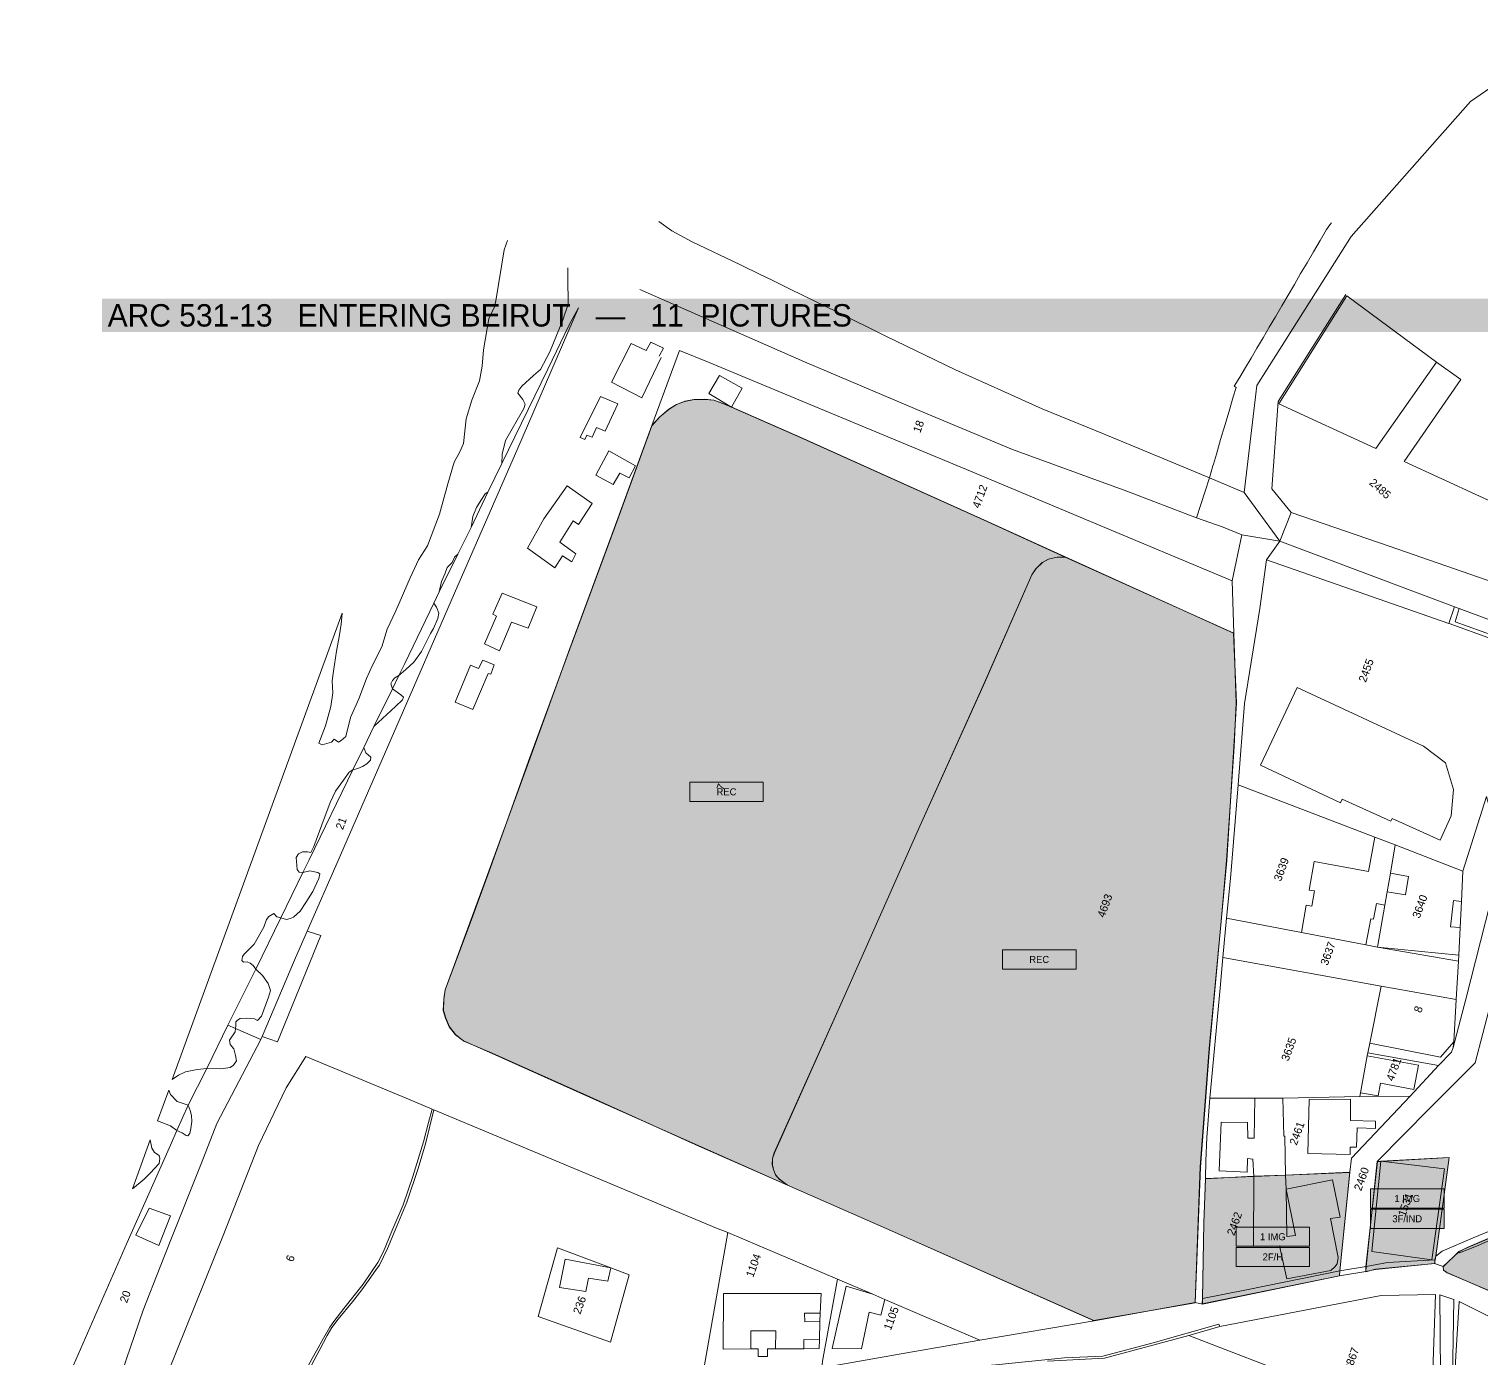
# Model space of a CAD drawing. Header units: metres. Extents: x -334141 to -333355, y -28195 to -27441.
# Drawn here: x -334071.4 to -333844.4, y -27652.5 to -27444.8 of the extents above; entities that cross this region are included whole.
import ezdxf
from ezdxf.enums import TextEntityAlignment as Align

# ---------------------------------------------------------------- set-up
doc = ezdxf.new("R2010")
doc.units = ezdxf.units.M
for name, color, linetype, lineweight, true_color in [('EB-11-PICTURES-PARCEL-INDUSTRIAL', 7, 'CONTINUOUS', 18, 0x2b3529), ('EB-11-PICTURES-PARCEL-MULTIPLE', 7, 'CONTINUOUS', 18, 0x4a5a46), ('EB-11-PICTURES-PARCEL-RESIDENTIAL', 7, 'CONTINUOUS', 18, 0x4a5a46), ('EB-11-PICTURES-SCREENSHOT-COUNT', 7, 'CONTINUOUS', 18, 0x4a5a46), ('EB-11-PICTURES-TAG-INDUSTRIAL', 7, 'CONTINUOUS', 18, 0x2b3529), ('EB-11-PICTURES-TAG-RECORDED', 7, 'CONTINUOUS', 18, 0x4a5a46), ('EB-11-PICTURES-TAG-RESIDENTIAL', 7, 'CONTINUOUS', 18, 0x4a5a46), ('EB-BASE-DIVIDING', 7, 'CONTINUOUS', 18, 0xc8bcac), ('EB-BASE-EASEMENTS', 7, 'CONTINUOUS', 18, 0x71806b), ('EB-BASE-ENCROACHED', 7, 'CONTINUOUS', 18, 0x725d47), ('EB-BASE-PARCEL-NUMBERS', 7, 'CONTINUOUS', 9, 0x8a8d90), ('EB-BASE-PARCELS', 7, 'CONTINUOUS', 18, 0x8a8d90), ('EB-BASE-SECTIONS', 7, 'CONTINUOUS', 9, 0xded8cf), ('EB-BASE-SHEETS', 7, 'CONTINUOUS', 9, 0xded8cf), ('EB-BASE-STRUCTURES', 7, 'CONTINUOUS', 18, 0x4e504d), ('EB-TITLE', 7, 'CONTINUOUS', 25, 0x151515)]:
    doc.layers.add(name, color=color, linetype=linetype, lineweight=lineweight, true_color=true_color)
doc.styles.add('OD-INTER', font='Inter.ttf')

msp = doc.modelspace()

# ---------------------------------------------------------------- hatches: boundary and pattern name
at = {"layer": 'EB-11-PICTURES-PARCEL-INDUSTRIAL', "transparency": 33554656}
for points in [[(-333802.46, -27658.63), (-333818.4, -27651.3), (-333823.33, -27649.13), (-333823.55, -27650.12), (-333824.55, -27649.75), (-333838.15, -27644.05), (-333849.91, -27638.98), (-333850.45, -27638.62), (-333850.52, -27638.07), (-333848.03, -27635.71), (-333846.81, -27635.09), (-333840.42, -27632.43), (-333837.79, -27631.3), (-333823.32, -27625.26), (-333820.4, -27624.03), (-333811.01, -27620.03), (-333802.83, -27616.66), (-333801.04, -27615.61), (-333799.89, -27614.54), (-333798.31, -27611.71), (-333797.39, -27609.41), (-333796.25, -27606.01), (-333793.77, -27595.89), (-333791.3, -27586.21), (-333787.1, -27569.7), (-333785.81, -27564.64), (-333781.58, -27560.02), (-333765.9, -27569.56), (-333750.13, -27579.33), (-333733.37, -27589.69), (-333714.62, -27601.35), (-333719.57, -27605.06), (-333721.48, -27606.77), (-333723.3, -27608.59), (-333738.33, -27622.71), (-333760.56, -27644.02), (-333783.27, -27665.64), (-333802.46, -27658.63)], [(-333860.78, -27621.61), (-333860.22, -27621.63), (-333849.55, -27621.01), (-333851.67, -27636.36), (-333851.78, -27637.02), (-333851.8, -27637.58), (-333861.09, -27638.47), (-333862.59, -27638.86), (-333862.56, -27638.09), (-333860.78, -27621.61)]]:
    msp.add_hatch(color=256, dxfattribs=at).paths.add_polyline_path(points)
at = {"layer": 'EB-11-PICTURES-PARCEL-MULTIPLE', "transparency": 33554656}
for points in [[(-333961.6, -27503.82), (-333950.93, -27508.52), (-333921.68, -27521.66), (-333909.56, -27527.19), (-333910.77, -27527.26), (-333912.17, -27527.54), (-333913.11, -27528.07), (-333914.07, -27529.03), (-333914.75, -27530.01), (-333922.3, -27547.17), (-333932.25, -27569.24), (-333944.12, -27596.02), (-333954.97, -27620.28), (-333955.28, -27621.16), (-333955.32, -27622.15), (-333955.07, -27623.05), (-333954.73, -27623.84), (-333954.19, -27624.41), (-333952.93, -27625.35), (-333966.78, -27619.2), (-333983.83, -27611.6), (-333999.04, -27604.74), (-334003.51, -27602.8), (-334004.78, -27601.87), (-334005.75, -27600.61), (-334006.35, -27599.26), (-334006.68, -27598.03), (-334006.61, -27596.25), (-334006.38, -27594.82), (-334002.49, -27584.41), (-333999.52, -27576.3), (-333993.15, -27558.54), (-333986.91, -27541.56), (-333979.95, -27522.71), (-333974.1, -27506.71), (-333972.85, -27505.31), (-333971.42, -27504.14), (-333970.28, -27503.4), (-333968.97, -27502.89), (-333967.48, -27502.61), (-333965.81, -27502.56), (-333964.43, -27502.72), (-333963.15, -27503.21), (-333961.6, -27503.82)], [(-333910.77, -27527.26), (-333909.56, -27527.19), (-333883.23, -27539.11), (-333882.78, -27550.01), (-333883.21, -27556.87), (-333884.3, -27574.6), (-333885.19, -27584.11), (-333887, -27603.92), (-333888.4, -27622.52), (-333889.24, -27643.69), (-333905.07, -27646.46), (-333937.52, -27632.11), (-333952.93, -27625.35), (-333954.19, -27624.41), (-333954.73, -27623.84), (-333955.07, -27623.05), (-333955.32, -27622.15), (-333955.28, -27621.16), (-333954.97, -27620.28), (-333944.12, -27596.02), (-333932.25, -27569.24), (-333922.3, -27547.17), (-333914.75, -27530.01), (-333914.07, -27529.03), (-333913.11, -27528.07), (-333912.17, -27527.54), (-333910.77, -27527.26)]]:
    msp.add_hatch(color=256, dxfattribs=at).paths.add_polyline_path(points)
at = {"layer": 'EB-11-PICTURES-PARCEL-RESIDENTIAL', "transparency": 33554656}
msp.add_hatch(color=256, dxfattribs=at).paths.add_polyline_path([(-333875.11, -27623.77), (-333865.09, -27623.34), (-333866.66, -27638.72), (-333866.68, -27639.49), (-333888.13, -27643.84), (-333888.1, -27643.07), (-333887.87, -27631.2), (-333887.63, -27624.32), (-333880.11, -27623.92), (-333875.11, -27623.77)])
at = {"layer": 'EB-11-PICTURES-SCREENSHOT-COUNT', "transparency": 33554687}
for points in [[(-333861.86, -27628.91), (-333850.36, -27628.91), (-333850.36, -27625.91), (-333861.86, -27625.91)], [(-333882.86, -27634.88), (-333871.36, -27634.88), (-333871.36, -27631.88), (-333882.86, -27631.88)]]:
    msp.add_hatch(color=256, dxfattribs=at).paths.add_polyline_path(points)
at = {"layer": 'EB-11-PICTURES-TAG-INDUSTRIAL', "transparency": 33554687}
msp.add_hatch(color=256, dxfattribs=at).paths.add_polyline_path([(-333861.86, -27632.07), (-333850.36, -27632.07), (-333850.36, -27629.07), (-333861.86, -27629.07)])
at = {"layer": 'EB-11-PICTURES-TAG-RECORDED', "transparency": 33554687}
for points in [[(-333968.2, -27565.39), (-333956.7, -27565.39), (-333956.7, -27562.39), (-333968.2, -27562.39)], [(-333919.35, -27591.57), (-333907.85, -27591.57), (-333907.85, -27588.57), (-333919.35, -27588.57)]]:
    msp.add_hatch(color=256, dxfattribs=at).paths.add_polyline_path(points)
at = {"layer": 'EB-11-PICTURES-TAG-RESIDENTIAL', "transparency": 33554687}
msp.add_hatch(color=256, dxfattribs=at).paths.add_polyline_path([(-333882.86, -27638.04), (-333871.36, -27638.04), (-333871.36, -27635.04), (-333882.86, -27635.04)])

# ---------------------------------------------------------------- linework, layer by layer
at = {"layer": 'EB-11-PICTURES-PARCEL-INDUSTRIAL'}
msp.add_lwpolyline([(-333860.78, -27621.61), (-333860.22, -27621.63), (-333849.55, -27621.01), (-333851.67, -27636.36), (-333851.78, -27637.02), (-333851.8, -27637.58), (-333861.09, -27638.47), (-333862.59, -27638.86), (-333862.56, -27638.09), (-333860.78, -27621.61)], close=True, dxfattribs=at)
msp.add_lwpolyline([(-333838.15, -27644.05), (-333849.91, -27638.98), (-333850.45, -27638.62), (-333850.52, -27638.07), (-333848.03, -27635.71), (-333846.81, -27635.09), (-333840.42, -27632.43)], dxfattribs=at)
at = {"layer": 'EB-11-PICTURES-PARCEL-MULTIPLE'}
for points in [[(-333961.6, -27503.82), (-333950.93, -27508.52), (-333921.68, -27521.66), (-333909.56, -27527.19), (-333910.77, -27527.26), (-333912.17, -27527.54), (-333913.11, -27528.07), (-333914.07, -27529.03), (-333914.75, -27530.01), (-333922.3, -27547.17), (-333932.25, -27569.24), (-333944.12, -27596.02), (-333954.97, -27620.28), (-333955.28, -27621.16), (-333955.32, -27622.15), (-333955.07, -27623.05), (-333954.73, -27623.84), (-333954.19, -27624.41), (-333952.93, -27625.35), (-333966.78, -27619.2), (-333983.83, -27611.6), (-333999.04, -27604.74), (-334003.51, -27602.8), (-334004.78, -27601.87), (-334005.75, -27600.61), (-334006.35, -27599.26), (-334006.68, -27598.03), (-334006.61, -27596.25), (-334006.38, -27594.82), (-334002.49, -27584.41), (-333999.52, -27576.3), (-333993.15, -27558.54), (-333986.91, -27541.56), (-333979.95, -27522.71), (-333974.1, -27506.71), (-333972.85, -27505.31), (-333971.42, -27504.14), (-333970.28, -27503.4), (-333968.97, -27502.89), (-333967.48, -27502.61), (-333965.81, -27502.56), (-333964.43, -27502.72), (-333963.15, -27503.21), (-333961.6, -27503.82)], [(-333910.77, -27527.26), (-333909.56, -27527.19), (-333883.23, -27539.11), (-333882.78, -27550.01), (-333883.21, -27556.87), (-333884.3, -27574.6), (-333885.19, -27584.11), (-333887, -27603.92), (-333888.4, -27622.52), (-333889.24, -27643.69), (-333905.07, -27646.46), (-333937.52, -27632.11), (-333952.93, -27625.35), (-333954.19, -27624.41), (-333954.73, -27623.84), (-333955.07, -27623.05), (-333955.32, -27622.15), (-333955.28, -27621.16), (-333954.97, -27620.28), (-333944.12, -27596.02), (-333932.25, -27569.24), (-333922.3, -27547.17), (-333914.75, -27530.01), (-333914.07, -27529.03), (-333913.11, -27528.07), (-333912.17, -27527.54), (-333910.77, -27527.26)]]:
    msp.add_lwpolyline(points, close=True, dxfattribs=at)
at = {"layer": 'EB-11-PICTURES-PARCEL-RESIDENTIAL'}
msp.add_lwpolyline([(-333875.11, -27623.77), (-333865.09, -27623.34), (-333866.66, -27638.72), (-333866.68, -27639.49), (-333888.13, -27643.84), (-333888.1, -27643.07), (-333887.87, -27631.2), (-333887.63, -27624.32), (-333880.11, -27623.92), (-333875.11, -27623.77)], close=True, dxfattribs=at)
at = {"layer": 'EB-11-PICTURES-SCREENSHOT-COUNT'}
for points in [[(-333861.86, -27628.91), (-333850.36, -27628.91), (-333850.36, -27625.91), (-333861.86, -27625.91)], [(-333882.86, -27634.88), (-333871.36, -27634.88), (-333871.36, -27631.88), (-333882.86, -27631.88)]]:
    msp.add_lwpolyline(points, close=True, dxfattribs=at)
at = {"layer": 'EB-11-PICTURES-TAG-INDUSTRIAL'}
msp.add_lwpolyline([(-333861.86, -27632.07), (-333850.36, -27632.07), (-333850.36, -27629.07), (-333861.86, -27629.07)], close=True, dxfattribs=at)
at = {"layer": 'EB-11-PICTURES-TAG-RECORDED'}
for points in [[(-333968.2, -27565.39), (-333956.7, -27565.39), (-333956.7, -27562.39), (-333968.2, -27562.39)], [(-333919.35, -27591.57), (-333907.85, -27591.57), (-333907.85, -27588.57), (-333919.35, -27588.57)]]:
    msp.add_lwpolyline(points, close=True, dxfattribs=at)
at = {"layer": 'EB-11-PICTURES-TAG-RESIDENTIAL'}
msp.add_lwpolyline([(-333882.86, -27638.04), (-333871.36, -27638.04), (-333871.36, -27635.04), (-333882.86, -27635.04)], close=True, dxfattribs=at)
at = {"layer": 'EB-BASE-DIVIDING'}
for points in [[(-334043.62, -27607.09), (-334045.11, -27607.25), (-334046.95, -27607.64), (-334048.05, -27608.14), (-334049.05, -27608.83), (-334022.47, -27536), (-334022.63, -27537.69), (-334022.93, -27539.68), (-334023.39, -27541.94), (-334023.85, -27545.05), (-334024.04, -27546.54), (-334023.93, -27548.42), (-334024.23, -27550.56), (-334025.11, -27553.56), (-334026.11, -27556.31), (-334025.61, -27556.54), (-334024.16, -27556.12), (-334023.74, -27555.66), (-334023.05, -27556.16), (-334022.66, -27555.89), (-334021.93, -27555.24), (-334021.19, -27552.29), (-334019.87, -27549.38), (-334018.66, -27546.19), (-334017.74, -27544.09), (-334016.31, -27541.25), (-334015.46, -27538.49), (-334014.1, -27535.62), (-334011.86, -27530.48), (-334010.54, -27527.64), (-334009.16, -27525.46), (-334007.27, -27520.51), (-334005.98, -27515.76), (-334005.01, -27512.39), (-334004.11, -27510.78), (-334003.53, -27509.47), (-334003.11, -27505.64), (-334002.21, -27502.73), (-334001.04, -27499.7), (-334000.59, -27497.4), (-334000.43, -27494.87), (-333999.57, -27490), (-333998.67, -27488.12), (-333998.49, -27487.19), (-333997.2, -27479.24), (-333996.63, -27477.77)], [(-333987.23, -27482.04), (-333987.21, -27483.56), (-333987.16, -27487.76), (-333987.75, -27489.41), (-333987.94, -27490.06), (-333990.05, -27495.19), (-333991.48, -27497.95), (-333992.57, -27498.88), (-333994.43, -27500.54), (-333994.88, -27501.15), (-333995.03, -27501.6), (-333994.25, -27502.6), (-333993.9, -27503.34), (-333994.09, -27504.01), (-333996.96, -27509.01), (-333997.5, -27511.16), (-333997.52, -27512.62)], [(-333999.72, -27517.08), (-334000.13, -27517.35), (-334000.84, -27518.38), (-334001.48, -27519.5), (-334002.09, -27520.91), (-334002.35, -27522.58)], [(-333876.04, -27524.75), (-333881.93, -27523.75)], [(-334004.41, -27526.75), (-334004.94, -27527.23), (-334005.29, -27528.09), (-334006.09, -27528.86), (-334006.38, -27529.76), (-334006.96, -27531.04), (-334007.34, -27532.66)], [(-334013.62, -27545.74), (-334014.23, -27546.11), (-334014.64, -27546.5), (-334014.9, -27547.04), (-334014.64, -27547.83)], [(-334020.84, -27560.44), (-334021.37, -27560.83), (-334022.27, -27562.08), (-334023.52, -27563.78), (-334024.36, -27565.58), (-334025.68, -27569.07), (-334026.91, -27572.44), (-334027.36, -27573.35), (-334027.91, -27573.26), (-334028.7, -27573.24), (-334029.28, -27573.56), (-334029.65, -27574.15), (-334029.63, -27574.78), (-334029.53, -27576), (-334029.19, -27576.46), (-334028.61, -27576.49)], [(-334032.05, -27583.58), (-334032.68, -27583.4), (-334033.16, -27582.89), (-334033.96, -27583.34), (-334034.31, -27583.82), (-334034.74, -27585.04), (-334036.22, -27587.7), (-334037.79, -27589.24), (-334038.03, -27589.63), (-334038.16, -27590.24), (-334037.9, -27590.52), (-334037.32, -27590.46), (-334036.84, -27590.65), (-334036.36, -27591.01), (-334035.95, -27591.6)], [(-334046.53, -27612.84), (-334048.23, -27612.25), (-334049.28, -27611.16), (-334049.55, -27610.5), (-334051.31, -27615.26), (-334049.28, -27616.08), (-334048.29, -27616.77)], [(-334052.2, -27619.57), (-334051.78, -27620.23), (-334051.09, -27620.71), (-334050.95, -27621.18), (-334051.09, -27621.94), (-334052.46, -27623.43), (-334053.4, -27624.37), (-334055.22, -27625.89), (-334052.49, -27618.24)], [(-334052.49, -27618.24), (-334052.2, -27619.57)], [(-333851.83, -27637.55), (-333850.51, -27638.03)], [(-333889.24, -27643.64), (-333888.1, -27643.89)], [(-333849.25, -27665.23), (-333848.94, -27649.6), (-333848.81, -27643.19), (-333851.02, -27642.47), (-333850.91, -27654.86), (-333851.16, -27670.54), (-333851.08, -27679.91), (-333851.22, -27690.12), (-333851.19, -27693.47), (-333852.43, -27702.57), (-333853.86, -27712.87), (-333854.28, -27715.71), (-333854.31, -27716.57), (-333854.07, -27718.33), (-333854.1, -27721.02), (-333855.71, -27722.41)], [(-333922.86, -27649.54), (-333905.03, -27646.51)], [(-333885.38, -27647.42), (-333885.55, -27647.05), (-333895.82, -27649.95), (-333903.64, -27652.05), (-333909.64, -27652.28), (-333920.4, -27653.41), (-333927.22, -27653.92), (-333937.75, -27655.88), (-333951.78, -27658.59), (-333962.28, -27660.46), (-333967.75, -27661.87), (-333972.51, -27663.36), (-333973.68, -27663.83), (-333974.52, -27664.29), (-333974.31, -27664.67)], [(-333890.21, -27648.8), (-333903.39, -27652.36), (-333912.3, -27652.82)]]:
    msp.add_lwpolyline(points, dxfattribs=at)
at = {"layer": 'EB-BASE-EASEMENTS'}
for points in [[(-334008.18, -27534.42), (-334007.72, -27535.06), (-334007.36, -27536.01), (-334007.54, -27536.84), (-334008.19, -27538.39), (-334008.67, -27539.16), (-334010.09, -27541.95), (-334011.28, -27543.62), (-334012.53, -27544.8), (-334013.62, -27545.74)], [(-333848.73, -27534.98), (-333849.59, -27537.58)], [(-333788.5, -27563.75), (-333795.01, -27560.56), (-333810.13, -27553.25), (-333823.95, -27546.53), (-333826.5, -27545.37), (-333834.51, -27542.52), (-333842.54, -27539.54), (-333848.61, -27537.35), (-333848.01, -27535.26)], [(-334014.64, -27547.83), (-334013.3, -27548.72), (-334012.88, -27549.08), (-334013.06, -27549.5), (-334014.13, -27550.57), (-334017.53, -27553.71)], [(-333873.3, -27547.6), (-333879.03, -27559.74)], [(-333879.03, -27559.74), (-333866.52, -27565.61), (-333866.28, -27565.04), (-333858.65, -27568.48), (-333858.49, -27568.08), (-333850.97, -27571.43), (-333849.27, -27567.63), (-333848.89, -27563.51), (-333850.14, -27559.35), (-333853.58, -27556.77), (-333873.3, -27547.6)], [(-334019.12, -27556.95), (-334018.76, -27557.82), (-334017.99, -27558.47), (-334018.05, -27558.95), (-334018.64, -27559.54), (-334019.3, -27559.96), (-334020.04, -27560.25), (-334020.84, -27560.44)], [(-334028.61, -27576.49), (-334027.52, -27576.24), (-334026.27, -27576.47), (-334025.97, -27576.71), (-334026.15, -27577.43), (-334027.04, -27579.45), (-334028.17, -27581.17), (-334029.06, -27582.54), (-334030.07, -27583.49), (-334030.6, -27583.67), (-334031.2, -27583.84), (-334032.05, -27583.58)], [(-334035.95, -27591.6), (-334034.92, -27592.58), (-334034.03, -27593.83), (-334033.68, -27594.9), (-334033.97, -27595.97), (-334035.1, -27598.94), (-334035.7, -27599.59), (-334036.17, -27599.35), (-334037.42, -27599.24), (-334038.43, -27599.29), (-334038.84, -27599.53), (-334039.08, -27599.83), (-334039.08, -27600.42), (-334039.14, -27600.88)], [(-334039.14, -27600.88), (-334039.2, -27601.37), (-334040.09, -27602.68), (-334039.97, -27603.33), (-334039.38, -27604.05), (-334039.14, -27605.06), (-334038.99, -27605.89), (-334039.47, -27606.6), (-334040, -27606.96), (-334041.42, -27607.14), (-334043.62, -27607.09)], [(-334046.53, -27612.84), (-334046.21, -27613.66), (-334046.04, -27614.47), (-334045.95, -27615.4), (-334046.1, -27616.5), (-334046.3, -27617.28), (-334046.59, -27617.6), (-334046.85, -27617.57), (-334047.46, -27617.14), (-334048.29, -27616.77)], [(-334029, -27655.71), (-334027.15, -27652.4), (-334026.47, -27651.2), (-334025.41, -27649.21), (-334024.4, -27647.51), (-334023.77, -27646.64), (-334022.22, -27644.6), (-334019.18, -27640.81), (-334016.89, -27637.4), (-334016.05, -27635.67), (-334014.72, -27632.52), (-334012.97, -27628.38), (-334011.42, -27623.97), (-334009.79, -27618.58), (-334008.99, -27615.56), (-334008.43, -27613.46)], [(-334008.16, -27613.58), (-334009.49, -27618.88), (-334010.62, -27622.74), (-334012.37, -27627.97), (-334013.92, -27631.71), (-334015.38, -27635.24), (-334016.66, -27637.8), (-334017.17, -27638.5), (-334018.35, -27640.21), (-334019.39, -27641.66), (-334020.89, -27643.55), (-334023.08, -27646.25), (-334024.08, -27647.57), (-334024.81, -27648.83), (-334025.99, -27651), (-334028.18, -27655.1)], [(-333848.03, -27635.74), (-333847.93, -27635.9), (-333845.32, -27634.85), (-333840.53, -27632.77)], [(-333862.52, -27638.04), (-333859.19, -27637.43), (-333851.75, -27636.97)], [(-333888.08, -27643.05), (-333881.22, -27641.68), (-333866.63, -27638.71)], [(-333866.63, -27638.71), (-333862.52, -27638.04)], [(-333947.87, -27646.64), (-333947.84, -27645.31)], [(-333954.78, -27650.88), (-333956.04, -27650.9), (-333956.02, -27652.11), (-333957.48, -27652.08), (-333957.48, -27650.87), (-333958.64, -27650.9)], [(-333950.39, -27650.87), (-333947.97, -27650.85), (-333947.91, -27649.51)]]:
    msp.add_lwpolyline(points, dxfattribs=at)
at = {"layer": 'EB-BASE-ENCROACHED'}
msp.add_lwpolyline([(-334027.94, -27585.66), (-334025.8, -27586.33), (-334032.58, -27602.93), (-334034.99, -27602.1)], dxfattribs=at)
at = {"layer": 'EB-BASE-PARCELS'}
for points in [[(-333886.46, -27512.97), (-333886.38, -27512.72), (-333885.9, -27511.14), (-333885.27, -27508.86), (-333884.61, -27506.66), (-333883.95, -27504.46), (-333883.29, -27502.21), (-333882.86, -27500.72), (-333883.13, -27500.54), (-333882.28, -27499.1), (-333881.39, -27497.62), (-333880.49, -27496.14), (-333879.6, -27494.57), (-333878.63, -27492.96), (-333877.66, -27491.33), (-333876.68, -27489.68), (-333875.71, -27488), (-333874.73, -27486.33), (-333873.74, -27484.64), (-333872.76, -27482.95), (-333871.75, -27481.29), (-333870.74, -27479.56), (-333869.72, -27477.77), (-333868.71, -27476.07), (-333868.22, -27475.34), (-333867.95, -27475.01)], [(-333976.01, -27485.44), (-333950.27, -27496.72), (-333930.99, -27504.91), (-333917.78, -27510.41), (-333899.89, -27516.94), (-333889.02, -27521.07)], [(-333865.7, -27486.23), (-333876.26, -27502.95), (-333877.26, -27516.59), (-333874.23, -27520.26)], [(-334027.94, -27585.66), (-334023.11, -27574.61), (-334013.96, -27553.56), (-334004.95, -27532.86), (-333995.04, -27510.23), (-333985.57, -27488.29), (-333987.02, -27490.97), (-333990.37, -27497.86), (-333997.52, -27512.62)], [(-333969.77, -27494.96), (-333974.11, -27506.67)], [(-333883.44, -27530.92), (-333905.59, -27521.65), (-333924.33, -27513.82), (-333949.27, -27503.44), (-333965.16, -27496.86), (-333969.77, -27494.96)], [(-333974.11, -27506.67), (-333972.87, -27505.33), (-333971.44, -27504.14), (-333970.25, -27503.41), (-333969.01, -27502.92), (-333967.47, -27502.63), (-333965.85, -27502.6), (-333964.42, -27502.74), (-333963.1, -27503.17), (-333961.64, -27503.81)], [(-333961.64, -27503.81), (-333950.89, -27508.57), (-333921.71, -27521.65), (-333909.53, -27527.22)], [(-333952.91, -27625.33), (-333966.76, -27619.21), (-333983.82, -27611.55), (-333999.05, -27604.71), (-334003.47, -27602.82), (-334004.77, -27601.82), (-334005.74, -27600.61), (-334006.3, -27599.26), (-334006.64, -27598.07), (-334006.61, -27596.24), (-334006.37, -27594.8), (-334002.53, -27584.35), (-333999.56, -27576.28), (-333993.14, -27558.56), (-333986.9, -27541.52), (-333979.98, -27522.74), (-333974.11, -27506.67)], [(-333997.52, -27512.62), (-333999.72, -27517.08)], [(-333887.01, -27514.85), (-333889.02, -27521.07)], [(-333887.01, -27514.85), (-333886.46, -27512.97)], [(-333999.72, -27517.08), (-334002.35, -27522.58)], [(-333881.93, -27523.75), (-333884.86, -27522.56), (-333889.02, -27521.07)], [(-333874.23, -27520.26), (-333876.04, -27524.75)], [(-333874.23, -27520.26), (-333858.91, -27525.51), (-333841.24, -27531.69)], [(-334002.35, -27522.58), (-334004.41, -27526.75)], [(-333883.44, -27530.92), (-333881.93, -27523.75)], [(-333878.12, -27527.64), (-333876.04, -27524.75)], [(-334004.41, -27526.75), (-334007.34, -27532.66)], [(-333909.53, -27527.22), (-333910.8, -27527.22), (-333912.15, -27527.57), (-333913.12, -27528.09), (-333914.12, -27529.08), (-333914.74, -27530), (-333922.3, -27547.22), (-333932.23, -27569.25), (-333944.1, -27595.99), (-333954.99, -27620.26), (-333955.28, -27621.17), (-333955.28, -27622.15), (-333955.07, -27623.09), (-333954.69, -27623.82), (-333954.23, -27624.41), (-333952.91, -27625.33)], [(-333883.22, -27539.09), (-333909.53, -27527.22)], [(-333882.51, -27562.8), (-333881.51, -27550.12), (-333879.12, -27535.28), (-333878.12, -27527.64)], [(-333849.59, -27537.58), (-333878.12, -27527.64)], [(-334007.34, -27532.66), (-334008.18, -27534.42)], [(-333883.22, -27539.09), (-333883.44, -27530.92)], [(-334008.18, -27534.42), (-334012.68, -27543.85), (-334013.62, -27545.74)], [(-333836.36, -27542.37), (-333849.55, -27537.59), (-333849.59, -27537.58)], [(-333889.24, -27643.64), (-333888.44, -27622.48), (-333887.04, -27603.96), (-333885.2, -27584.14), (-333884.32, -27574.62), (-333883.16, -27556.82), (-333882.81, -27550.03), (-333883.22, -27539.09)], [(-334013.62, -27545.74), (-334014.64, -27547.83)], [(-334014.64, -27547.83), (-334017.53, -27553.71)], [(-334017.53, -27553.71), (-334019.12, -27556.95)], [(-334019.12, -27556.95), (-334020.84, -27560.44)], [(-334020.84, -27560.44), (-334027.66, -27574.5), (-334028.61, -27576.49)], [(-333884.32, -27583.62), (-333883.74, -27577.43), (-333882.51, -27562.8)], [(-333882.51, -27562.8), (-333861.2, -27570.96)], [(-333848.92, -27603.81), (-333846.94, -27596.26), (-333842.39, -27578.26), (-333841.2, -27573.83), (-333843.74, -27564.6)], [(-333847.43, -27576.26), (-333843.74, -27564.6)], [(-333861.2, -27570.96), (-333857.99, -27572.19)], [(-333858.75, -27576.59), (-333857.99, -27572.19)], [(-333857.99, -27572.19), (-333847.43, -27576.26)], [(-334028.61, -27576.49), (-334032.05, -27583.58)], [(-333859.26, -27579.49), (-333858.75, -27576.59)], [(-333847.43, -27576.26), (-333847.66, -27581.03)], [(-333859.62, -27581.57), (-333859.26, -27579.49)], [(-333860.76, -27588.13), (-333859.62, -27581.57)], [(-333847.66, -27581.03), (-333847.86, -27585.1)], [(-334032.05, -27583.58), (-334035.95, -27591.6)], [(-333884.91, -27589.76), (-333884.32, -27583.62)], [(-333884.32, -27583.62), (-333872.61, -27585.86)], [(-333847.86, -27585.1), (-333848.07, -27589.39)], [(-334034.99, -27602.1), (-334029.91, -27590.17), (-334027.94, -27585.66)], [(-333872.61, -27585.86), (-333862.56, -27587.79)], [(-333886.94, -27611.72), (-333885.36, -27594.54), (-333884.91, -27589.76)], [(-333860.2, -27594.25), (-333884.91, -27589.76)], [(-333862.56, -27587.79), (-333860.76, -27588.13)], [(-333848.11, -27590.35), (-333860.76, -27588.13)], [(-333848.07, -27589.39), (-333848.11, -27590.35)], [(-334035.95, -27591.6), (-334040.32, -27600.36)], [(-333848.11, -27590.35), (-333848.47, -27596.34)], [(-333860.2, -27594.25), (-333861.97, -27603.14)], [(-333841.9, -27592.5), (-333845.52, -27606.2), (-333852.57, -27613.32), (-333860.8, -27621.62)], [(-333848.47, -27596.34), (-333860.2, -27594.25)], [(-333848.47, -27596.34), (-333848.86, -27602.92)], [(-334040.32, -27600.36), (-334043.62, -27607.09)], [(-334039.14, -27600.88), (-334040.32, -27600.36)], [(-334035.2, -27602.6), (-334039.14, -27600.88)], [(-334071.39, -27697.38), (-334067.28, -27685.38), (-334063.36, -27673.52), (-334059.52, -27662.21), (-334053.55, -27644.85), (-334050.93, -27638.1), (-334049.22, -27633.89), (-334044.48, -27622), (-334042.04, -27615.68), (-334035.2, -27602.6)], [(-334035.2, -27602.6), (-334034.99, -27602.1)], [(-333861.97, -27603.14), (-333862.28, -27604.67)], [(-333796.5, -27601.62), (-333797.03, -27604.16), (-333798.63, -27610.39), (-333799.37, -27612.07), (-333799.92, -27613.05), (-333801.08, -27614.53), (-333802.64, -27615.51), (-333817.46, -27621.74), (-333832.28, -27628), (-333845.83, -27633.56), (-333850.66, -27635.63), (-333851.67, -27636.41)], [(-333848.86, -27602.92), (-333848.92, -27603.81)], [(-334008.43, -27613.46), (-334012.51, -27611.76), (-334028.14, -27605.24), (-334031.21, -27610.13), (-334035.55, -27619.14), (-334041.08, -27633.19), (-334049.71, -27654.65), (-334053.52, -27664.37), (-334058.16, -27676.18), (-334061.37, -27686.33), (-334063.07, -27691.83)], [(-333862.36, -27605.12), (-333863.42, -27610.89)], [(-333862.28, -27604.67), (-333862.36, -27605.12)], [(-333851.22, -27606.63), (-333862.28, -27604.67)], [(-333851.22, -27606.63), (-333849.19, -27604.56), (-333848.92, -27603.81)], [(-334043.62, -27607.09), (-334046.53, -27612.84)], [(-333855.65, -27611.42), (-333851.22, -27606.63)], [(-333887.64, -27624.27), (-333887.55, -27621.54), (-333887.43, -27617.86), (-333886.94, -27611.72)], [(-333879.9, -27611.73), (-333886.94, -27611.72)], [(-333875.54, -27611.74), (-333875.71, -27611.74), (-333879.9, -27611.73)], [(-333863.53, -27611.49), (-333875.54, -27611.74)], [(-333865.09, -27623.3), (-333864.81, -27621.11), (-333855.65, -27611.42)], [(-333863.42, -27610.89), (-333863.53, -27611.49)], [(-333863.53, -27611.49), (-333855.65, -27611.42)], [(-334046.53, -27612.84), (-334048.29, -27616.77)], [(-334008.16, -27613.58), (-334008.43, -27613.46)], [(-333962.26, -27632.72), (-333964.01, -27632.05), (-333982.73, -27624.18), (-334008.16, -27613.58)], [(-334048.29, -27616.77), (-334049.32, -27619.07), (-334056.08, -27634.3), (-334065.17, -27655.09), (-334068.28, -27667.1), (-334070.66, -27676.11), (-334071.39, -27697.38)], [(-333860.8, -27621.62), (-333860.26, -27621.59)], [(-333860.26, -27621.59), (-333849.57, -27621.03), (-333851.67, -27636.41)], [(-333880.1, -27623.95), (-333875.12, -27623.74)], [(-333875.12, -27623.74), (-333865.09, -27623.3)], [(-333866.63, -27638.71), (-333865.09, -27623.3)], [(-333860.8, -27621.62), (-333862.52, -27638.04)], [(-333952.91, -27625.33), (-333937.5, -27632.07), (-333905.03, -27646.51)], [(-333888.08, -27643.05), (-333887.88, -27631.21), (-333887.64, -27624.27)], [(-333887.64, -27624.27), (-333880.1, -27623.95)], [(-333966.39, -27656.35), (-333962.26, -27632.72)], [(-333962.26, -27632.72), (-333945.12, -27640)], [(-333848.03, -27635.74), (-333846.76, -27635.05), (-333840.45, -27632.38)], [(-333988.87, -27635.11), (-333991.87, -27645.84), (-333980.56, -27649.87), (-333977.66, -27639.34), (-333980.53, -27638.23)], [(-333980.53, -27638.23), (-333988.87, -27635.11)], [(-333851.75, -27636.97), (-333851.83, -27637.55)], [(-333851.67, -27636.41), (-333851.75, -27636.97)], [(-333850.51, -27638.03), (-333848.03, -27635.74)], [(-333866.71, -27639.51), (-333888.1, -27643.89)], [(-333866.71, -27639.51), (-333866.63, -27638.71)], [(-333862.6, -27638.82), (-333866.71, -27639.51)], [(-333851.83, -27637.55), (-333861.05, -27638.52), (-333862.6, -27638.82)], [(-333862.52, -27638.04), (-333862.6, -27638.82)], [(-333824.57, -27649.73), (-333838.11, -27644.03), (-333849.88, -27639), (-333850.44, -27638.62), (-333850.51, -27638.03)], [(-333945.12, -27640), (-333947.44, -27652.84)], [(-333945.12, -27640), (-333939.61, -27642.36)], [(-333939.61, -27642.36), (-333937.71, -27643.18)], [(-333937.71, -27643.18), (-333922.86, -27649.54)], [(-333905.03, -27646.51), (-333889.24, -27643.64)], [(-333885.38, -27647.42), (-333860.16, -27642.55), (-333851.7, -27642.38), (-333852.42, -27663.35), (-333871.84, -27655.87), (-333890.21, -27648.8)], [(-333888.1, -27643.89), (-333888.08, -27643.05)], [(-333849.25, -27665.23), (-333848.54, -27651.99), (-333848.01, -27643.51), (-333842.82, -27646.12), (-333825.44, -27654.72), (-333816.45, -27658.94), (-333813.31, -27660.37)], [(-333885.38, -27647.42), (-333890.21, -27648.8)], [(-333922.86, -27649.54), (-333933.37, -27651.38), (-333947.58, -27653.87), (-333947.44, -27652.84)]]:
    msp.add_lwpolyline(points, dxfattribs=at)
at = {"layer": 'EB-BASE-SECTIONS'}
for points in [[(-333973.02, -27474.8), (-333970.99, -27476.28), (-333967.79, -27477.97), (-333960.35, -27481.53), (-333959.52, -27481.94), (-333955.89, -27483.72), (-333955.75, -27483.78), (-333952.42, -27485.42), (-333945.2, -27488.92), (-333937.55, -27492.72), (-333926.7, -27497.97), (-333919, -27501.4), (-333913.12, -27504.09), (-333904.7, -27507.53), (-333898.13, -27510.22), (-333887.01, -27514.85)], [(-333876.04, -27524.75), (-333848.73, -27534.98)], [(-333848.73, -27534.98), (-333848.01, -27535.26)], [(-333848.01, -27535.26), (-333842.86, -27537.2), (-333823.92, -27544.38), (-333806.02, -27552.64), (-333788.78, -27562.87)]]:
    msp.add_lwpolyline(points, dxfattribs=at)
at = {"layer": 'EB-BASE-SHEETS'}
for points in [[(-333881.61, -27517.14), (-333879.61, -27500.41), (-333864.89, -27477.13), (-333846.24, -27456.06), (-333829.85, -27444.75), (-333827.65, -27447.13)], [(-333881.61, -27517.14), (-333887.01, -27514.85)], [(-333876.04, -27524.75), (-333881.61, -27517.14)]]:
    msp.add_lwpolyline(points, dxfattribs=at)
at = {"layer": 'EB-BASE-STRUCTURES'}
for points in [[(-333861, -27510.29), (-333876.19, -27503.31), (-333865.54, -27486.4), (-333851.56, -27496.76)], [(-333972.97, -27495.87), (-333972.31, -27494.61), (-333974.29, -27493.66), (-333974.97, -27494.98), (-333977.35, -27493.86), (-333980.42, -27499.93), (-333975.67, -27502.33), (-333972.66, -27496.04)], [(-333851.56, -27496.76), (-333861, -27510.29)], [(-333851.56, -27496.76), (-333847.74, -27499.47), (-333856.61, -27512.3), (-333838.95, -27520.42), (-333837.51, -27520.51), (-333835.53, -27520.24), (-333833.04, -27519.11), (-333832.26, -27518.53), (-333831.5, -27517.67), (-333819.96, -27501.02)], [(-333959.99, -27500.82), (-333963.53, -27498.84), (-333965.22, -27501.65), (-333961.64, -27503.81)], [(-333961.64, -27503.81), (-333959.99, -27500.82)], [(-333979.4, -27503.31), (-333981.41, -27507.54), (-333982.75, -27507), (-333983.44, -27508.49), (-333984.27, -27508.17), (-333984.58, -27508.84), (-333985.31, -27508.55), (-333982.15, -27502.13)], [(-333982.15, -27502.13), (-333979.4, -27503.31)], [(-333977.67, -27514.84), (-333979.11, -27514.11), (-333980.16, -27515.91), (-333982.84, -27514.44), (-333980.81, -27510.62), (-333976.66, -27512.99)], [(-333976.66, -27512.99), (-333977.67, -27514.84)], [(-333989.25, -27528.91), (-333988.06, -27527.03), (-333986.63, -27527.97), (-333985.98, -27526.71), (-333988.5, -27524.89), (-333986.38, -27521.59), (-333985.54, -27522.14), (-333983.42, -27518.87), (-333987.35, -27516.08), (-333990.97, -27521.26), (-333993.54, -27525.85)], [(-333993.54, -27525.85), (-333989.25, -27528.91)], [(-333993.45, -27538.33), (-333996.02, -27537.4), (-333997.93, -27541.85), (-334000.26, -27540.8), (-333998.35, -27536.45), (-333998.94, -27536.13), (-333997.49, -27532.85), (-333992.05, -27534.99)], [(-333992.05, -27534.99), (-333993.45, -27538.33)], [(-334001.16, -27544.65), (-334000.52, -27543.33), (-333998.74, -27544.06), (-333999.28, -27545.52), (-333999.65, -27545.4), (-334002.07, -27551.03), (-334004.82, -27549.89), (-334002.41, -27544.12)], [(-334002.41, -27544.12), (-334001.16, -27544.65)], [(-333861.2, -27570.96), (-333862.18, -27576.35), (-333870.64, -27574.77), (-333871.44, -27579.26), (-333870.61, -27579.38), (-333871, -27581.73), (-333871.9, -27581.57), (-333872.61, -27585.86)], [(-333858.75, -27576.59), (-333855.93, -27577.12), (-333856.39, -27579.99), (-333859.26, -27579.49)], [(-333859.62, -27581.57), (-333860.92, -27581.33), (-333861.38, -27583.77), (-333861.82, -27583.72), (-333862.56, -27587.79)], [(-333847.66, -27581.03), (-333848.87, -27580.87), (-333849.37, -27584.99), (-333847.86, -27585.1)], [(-333860.76, -27588.13), (-333848.07, -27589.39)], [(-333861.97, -27603.14), (-333850.9, -27605.32), (-333848.86, -27602.92)], [(-333863.42, -27610.89), (-333860.67, -27611.39), (-333860.28, -27609.42), (-333855.06, -27610.36), (-333854.34, -27606.56), (-333862.36, -27605.12)], [(-333879.9, -27611.73), (-333880, -27618.01), (-333881, -27618.01), (-333881.05, -27615.53), (-333885.17, -27615.5), (-333885.47, -27623.1), (-333881.11, -27623.28), (-333881.07, -27621.17), (-333880.24, -27621.27), (-333880.1, -27623.95)], [(-333875.12, -27623.74), (-333875.25, -27617.66), (-333875.41, -27617.66), (-333875.54, -27611.74)], [(-333864.95, -27611.92), (-333865, -27615.25), (-333861.09, -27615.33), (-333861.07, -27616.46), (-333863.92, -27616.38), (-333864.04, -27619.41), (-333865.05, -27619.39), (-333865.05, -27620.52), (-333871.64, -27620.39), (-333871.43, -27611.94)], [(-333871.43, -27611.94), (-333864.95, -27611.92)], [(-333860.26, -27621.59), (-333861.66, -27635.7)], [(-333861.66, -27635.7), (-333852.26, -27636.99), (-333850.27, -27622.76), (-333860.26, -27621.59)], [(-333875.02, -27625.96), (-333875.12, -27623.74)], [(-333880.1, -27623.95), (-333880.14, -27634.88), (-333876.06, -27634.81), (-333874.9, -27639.97), (-333868.04, -27638.65), (-333867.44, -27638.07), (-333867.06, -27637.62), (-333866.88, -27636.61), (-333868.08, -27630.55), (-333866.6, -27630.32), (-333867.8, -27624.48), (-333875.02, -27625.96)], [(-333875.02, -27625.96), (-333874.91, -27633.34)], [(-333874.91, -27633.34), (-333873.58, -27633.19), (-333875.02, -27625.96)], [(-334052.62, -27628.9), (-334054.71, -27633.15)], [(-334054.71, -27633.15), (-334051.1, -27634.75), (-334049.31, -27630.13), (-334052.62, -27628.9)], [(-333980.99, -27640.3), (-333983.99, -27639.87), (-333984.42, -27641.91), (-333988.51, -27641.32), (-333987.67, -27636.87), (-333980.53, -27638.23)], [(-333980.53, -27638.23), (-333980.99, -27640.3)], [(-333937.71, -27643.18), (-333938.33, -27645.64), (-333940.14, -27645.15), (-333941.34, -27650.89), (-333945.92, -27650.84), (-333943.77, -27641.08), (-333939.61, -27642.36)], [(-333947.84, -27645.31), (-333947.64, -27642.23), (-333962.89, -27642.25), (-333962.99, -27650.95), (-333958.64, -27650.9)], [(-333947.87, -27646.64), (-333950.23, -27646.66), (-333950.25, -27645.31), (-333947.84, -27645.31)], [(-333958.64, -27650.9), (-333958.65, -27648.1), (-333954.74, -27648.07), (-333954.78, -27650.88)], [(-333947.91, -27649.51), (-333947.87, -27646.64)], [(-333954.78, -27650.88), (-333950.39, -27650.87)], [(-333950.39, -27650.87), (-333950.37, -27649.44), (-333947.91, -27649.51)]]:
    msp.add_lwpolyline(points, dxfattribs=at)

# ---------------------------------------------------------------- texts
at = {"layer": 'EB-11-PICTURES-SCREENSHOT-COUNT', "true_color": 0xf4f2ed, "style": 'OD-INTER'}
for p in [(-333856.11, -27627.41), (-333877.11, -27633.38)]:
    msp.add_text('1 IMG', height=1.1, dxfattribs=at).set_placement(p, align=Align.MIDDLE_CENTER)
at = {"layer": 'EB-11-PICTURES-TAG-INDUSTRIAL', "true_color": 0xf4f2ed, "style": 'OD-INTER'}
msp.add_text('3F/IND', height=1.1, dxfattribs=at).set_placement((-333856.11, -27630.57), align=Align.MIDDLE_CENTER)
at = {"layer": 'EB-11-PICTURES-TAG-RECORDED', "true_color": 0xf4f2ed, "style": 'OD-INTER'}
for p in [(-333962.45, -27563.89), (-333913.6, -27590.07)]:
    msp.add_text('REC', height=1.1, dxfattribs=at).set_placement(p, align=Align.MIDDLE_CENTER)
at = {"layer": 'EB-11-PICTURES-TAG-RESIDENTIAL', "true_color": 0xf4f2ed, "style": 'OD-INTER'}
msp.add_text('2F/H', height=1.1, dxfattribs=at).set_placement((-333877.11, -27636.54), align=Align.MIDDLE_CENTER)
at = {"layer": 'EB-BASE-PARCEL-NUMBERS', "style": 'OD-INTER'}
for s, rotation, p in [('18', 69.9902, (-333932.18, -27507.91)), ('4712', 69.9902, (-333922.93, -27519.7)), ('2485', 318.6325, (-333862.14, -27515.78)), ('2455', 69.9902, (-333862.58, -27546.89)), ('7', 69.9902, (-333962.87, -27563.79)), ('21', 69.9902, (-334022.37, -27569.91)), ('3639', 69.9902, (-333875.83, -27577.96)), ('4693', 69.9902, (-333903.41, -27583.63)), ('3640', 69.9902, (-333854.19, -27583.75)), ('3637', 69.9902, (-333868.55, -27591.11)), ('8', 69.9902, (-333853.96, -27598.5)), ('3635', 69.9902, (-333874.67, -27606.05)), ('4781', 69.9902, (-333858.27, -27609.19)), ('2461', 69.9902, (-333873.39, -27619.19)), ('2460', 69.9902, (-333863.31, -27626.31)), ('1531', 69.9902, (-333856.43, -27630.32)), ('2462', 69.9902, (-333883.15, -27633.3)), ('6', 69.9902, (-334030.16, -27637.4)), ('1104', 69.9902, (-333958.29, -27639.83)), ('20', 69.9902, (-334056.1, -27643.82)), ('236', 69.9902, (-333985.29, -27645.58)), ('1105', 69.9902, (-333936.77, -27648.08)), ('2867', 69.9902, (-333864.87, -27654.47))]:
    msp.add_text(s, height=1.25, rotation=rotation, dxfattribs=at).set_placement(p)
at = {"layer": 'EB-TITLE', "insert": (-334059.11, -27487.72), "char_height": 3.5, "width": 380, "attachment_point": 1, "style": 'OD-INTER', "bg_fill": 1, "box_fill_scale": 1.25, "bg_fill_color": 0, "bg_fill_true_color": 16052973}
msp.add_mtext('ARC 531-13   ENTERING BEIRUT   —   11  PICTURES', dxfattribs=at)

doc.saveas('drawing.dxf')
